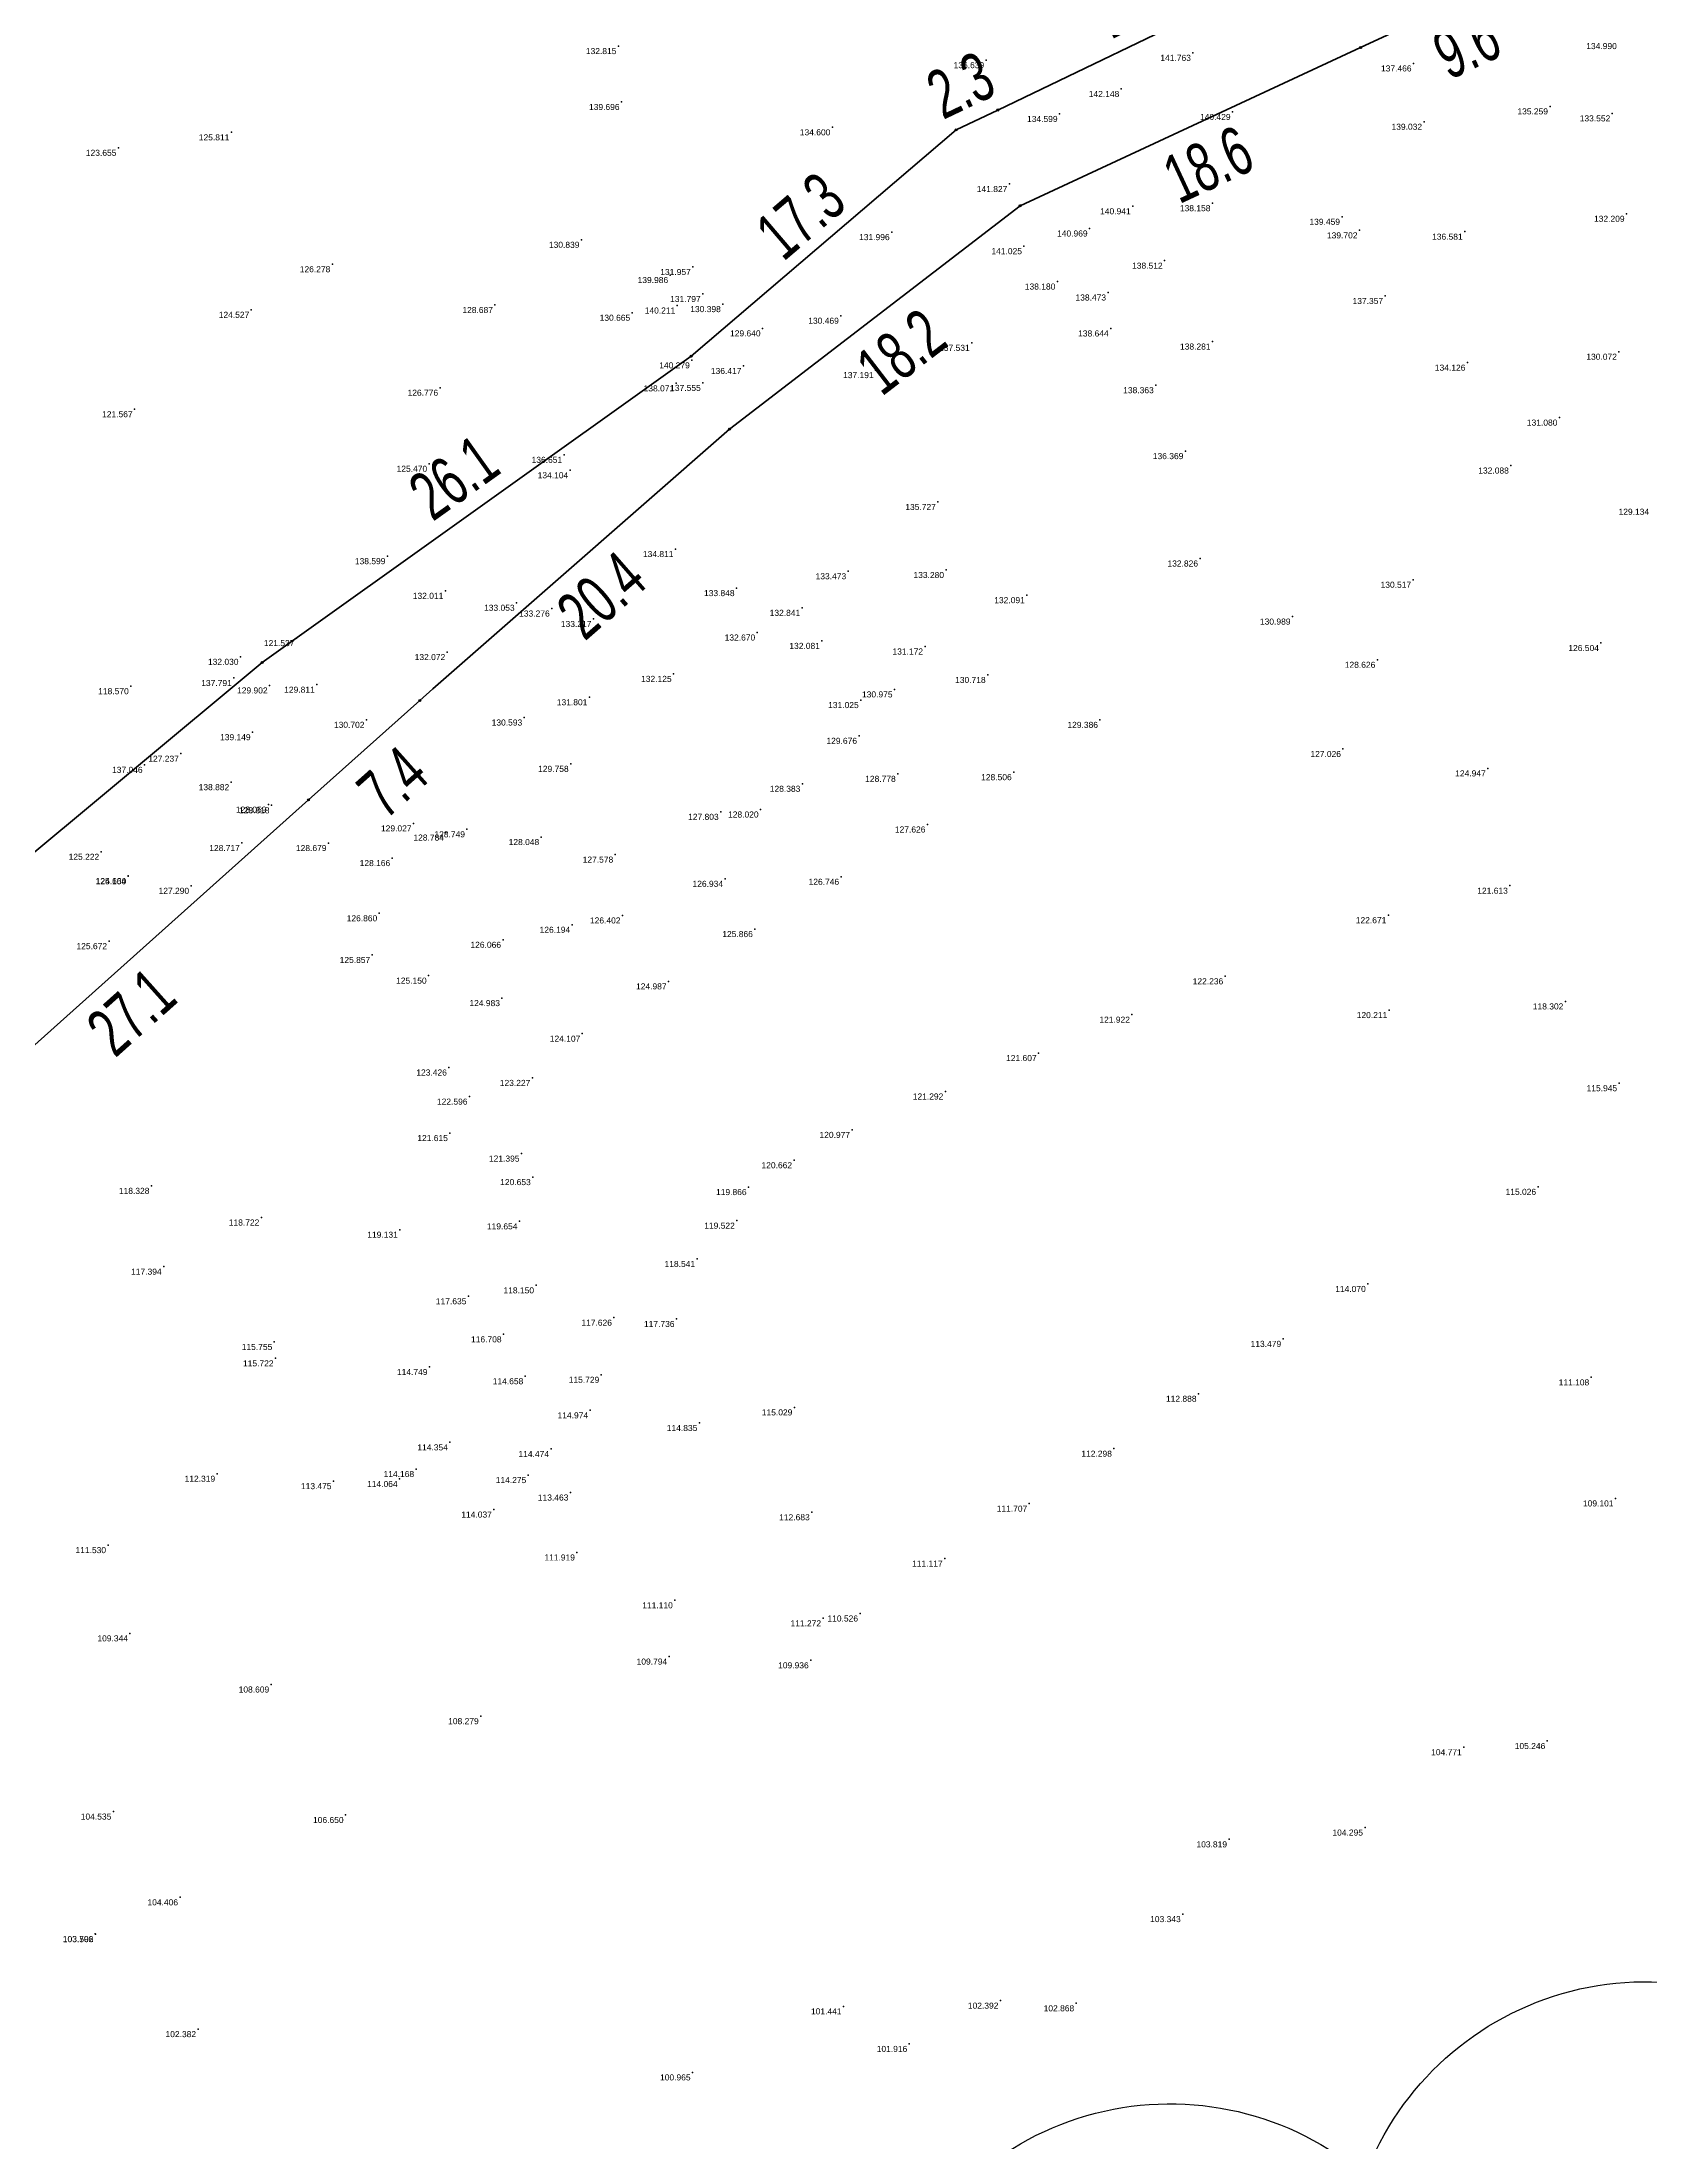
# Model space of a CAD drawing. Header units: millimetres. Extents: x 706139 to 707011, y 753722 to 954403.
# Drawn here: x 706618.8 to 706698.5, y 953883.4 to 953987.5 of the extents above; entities that cross this region are included whole.
import ezdxf
from ezdxf.enums import TextEntityAlignment as Align

# ---------------------------------------------------------------- set-up
doc = ezdxf.new("R2010")
doc.units = ezdxf.units.MM
doc.linetypes.add('SOLID_LINE', pattern=[0])
doc.layers.add('BD', color=1, linetype='Continuous', lineweight=40)
doc.layers.add('BD SYMBOL', color=7, linetype='Continuous', lineweight=30)
doc.layers.add('dim', color=7, linetype='Continuous')
doc.layers.add('Height', color=7, linetype='Continuous')
doc.styles.add('DIM', font='ARIALN.TTF', dxfattribs={"width": 0.8, "height": 2.4})
doc.styles.get("Standard").update_dxf_attribs({"font": 'arial.ttf'})
doc.dimstyles.get("Standard").update_dxf_attribs({"dimtxt": 0.18, "dimasz": 0.18, "dimexe": 0.18, "dimexo": 0.0625, "dimgap": 0.09, "dimtad": 0, "dimtih": 1, "dimtoh": 1, "dimdec": 4, "dimzin": 0, "dimdsep": 46, "dimtxsty": 'Standard', "dimcen": 0.09, "dimadec": 0, "dimazin": 0, "dimtfac": 1, "dimtdec": 4, "dimtofl": 0, "dimtmove": 0, "dimatfit": 3, "dimfxl": 1, "dimtolj": 1, "dimtzin": 0, "dimarcsym": 0})

# ---------------------------------------------------------------- blocks, each defined once
blk = doc.blocks.new('BD')
at = {"linetype": 'ByBlock'}
for p, q in [((-0.04, 0.04), (0.04, -0.04)), ((-0.04, -0.03), (0.04, 0.03))]:
    blk.add_line(p, q, dxfattribs=at)
blk.add_circle((0, 0), 0.05)
blk.add_point((0, 0))
blk = doc.blocks.new('*D110')
at = {"layer": 'Defpoints', "color": 0, "transparency": 16777216}
for p in [(707930.62, 953960.44), (707914.13, 953954.62), (707914.96, 953952.9)]:
    blk.add_point(p, dxfattribs=at)
at = {"layer": 'dim', "color": 0, "transparency": 16777216, "insert": (707921.96, 953958.39), "char_height": 2.4, "attachment_point": 5, "rotation": 25.7045, "style": 'DIM'}
blk.add_mtext('\\A1;17.4', dxfattribs=at)
blk = doc.blocks.new('*D111')
at = {"layer": 'Defpoints', "color": 0, "transparency": 16777216}
for p in [(707912.07, 953953.64), (707914.96, 953952.9), (707912.89, 953951.92)]:
    blk.add_point(p, dxfattribs=at)
at = {"layer": 'dim', "color": 0, "transparency": 16777216, "insert": (707913.11, 953954.13), "char_height": 2.4, "attachment_point": 5, "rotation": 25.4358, "style": 'DIM'}
blk.add_mtext('\\A1;2.3', dxfattribs=at)
blk = doc.blocks.new('*D112')
at = {"layer": 'Defpoints', "color": 0, "transparency": 16777216}
for p in [(707912.89, 953951.92), (707898.62, 953942.05), (707899.76, 953940.71)]:
    blk.add_point(p, dxfattribs=at)
at = {"layer": 'dim', "color": 0, "transparency": 16777216, "insert": (707905.18, 953947.65), "char_height": 2.4, "attachment_point": 5, "rotation": 40.5003, "style": 'DIM'}
blk.add_mtext('\\A1;17.3', dxfattribs=at)
blk = doc.blocks.new('*D113')
at = {"layer": 'Defpoints', "color": 0, "transparency": 16777216}
for p in [(707899.76, 953940.71), (707877.37, 953927.1), (707878.49, 953925.53)]:
    blk.add_point(p, dxfattribs=at)
at = {"layer": 'dim', "color": 0, "transparency": 16777216, "insert": (707888, 953934.69), "char_height": 2.4, "attachment_point": 5, "rotation": 35.5138, "style": 'DIM'}
blk.add_mtext('\\A1;26.1', dxfattribs=at)
blk = doc.blocks.new('*D114')
at = {"layer": 'Defpoints', "color": 0, "transparency": 16777216}
for p in [(707878.49, 953925.53), (707826.37, 953884.79), (707827.67, 953883.24)]:
    blk.add_point(p, dxfattribs=at)
at = {"layer": 'dim', "color": 0, "transparency": 16777216, "insert": (707851.79, 953905.93), "char_height": 2.4, "attachment_point": 5, "rotation": 39.7645, "style": 'DIM'}
blk.add_mtext('\\A1;66.1', dxfattribs=at)
blk = doc.blocks.new('*D455')
at = {"layer": 'Defpoints', "color": 0, "transparency": 16777216}
for p in [(707880.79, 953918.72), (707882.1, 953917.25), (707860.59, 953900.65)]:
    blk.add_point(p, dxfattribs=at)
at = {"layer": 'dim', "color": 0, "transparency": 16777216, "insert": (707872, 953908.22), "char_height": 2.4, "attachment_point": 5, "rotation": 41.8114, "style": 'DIM'}
blk.add_mtext('\\A1;27.1', dxfattribs=at)
blk = doc.blocks.new('*D456')
at = {"layer": 'Defpoints', "color": 0, "transparency": 16777216}
for p in [(707886.3, 953923.64), (707887.7, 953922.07), (707880.79, 953918.72)]:
    blk.add_point(p, dxfattribs=at)
at = {"layer": 'dim', "color": 0, "transparency": 16777216, "insert": (707884.95, 953919.61), "char_height": 2.4, "attachment_point": 5, "rotation": 41.7327, "style": 'DIM'}
blk.add_mtext('\\A1;7.4', dxfattribs=at)
blk = doc.blocks.new('*D457')
at = {"layer": 'Defpoints', "color": 0, "transparency": 16777216}
for p in [(707901.65, 953937.09), (707902.99, 953935.57), (707886.3, 953923.64)]:
    blk.add_point(p, dxfattribs=at)
at = {"layer": 'dim', "color": 0, "transparency": 16777216, "insert": (707895.31, 953928.85), "char_height": 2.4, "attachment_point": 5, "rotation": 41.2248, "style": 'DIM'}
blk.add_mtext('\\A1;20.4', dxfattribs=at)
blk = doc.blocks.new('*D458')
at = {"layer": 'Defpoints', "color": 0, "transparency": 16777216}
for p in [(707916.06, 953948.16), (707917.38, 953946.45), (707901.65, 953937.09)]:
    blk.add_point(p, dxfattribs=at)
at = {"layer": 'dim', "color": 0, "transparency": 16777216, "insert": (707910.17, 953940.92), "char_height": 2.4, "attachment_point": 5, "rotation": 37.5348, "style": 'DIM'}
blk.add_mtext('\\A1;18.2', dxfattribs=at)
blk = doc.blocks.new('*D459')
at = {"layer": 'Defpoints', "color": 0, "transparency": 16777216}
for p in [(707932.93, 953956), (707933.81, 953954.11), (707916.06, 953948.16)]:
    blk.add_point(p, dxfattribs=at)
at = {"layer": 'dim', "color": 0, "transparency": 16777216, "insert": (707925.38, 953950.2), "char_height": 2.4, "attachment_point": 5, "rotation": 24.9155, "style": 'DIM'}
blk.add_mtext('\\A1;18.6', dxfattribs=at)
blk = doc.blocks.new('*D460')
at = {"layer": 'Defpoints', "color": 0, "transparency": 16777216}
for p in [(707941.65, 953960.05), (707942.56, 953958.11), (707932.93, 953956)]:
    blk.add_point(p, dxfattribs=at)
at = {"layer": 'dim', "color": 0, "transparency": 16777216, "insert": (707938.2, 953956.09), "char_height": 2.4, "attachment_point": 5, "rotation": 24.9412, "style": 'DIM'}
blk.add_mtext('\\A1;9.6', dxfattribs=at)
blk = doc.blocks.new('FGHFGH')
at = {"layer": 'BD'}
for p, q in [((707914.9589, 953952.90358), (707930.61774, 953960.4412)), ((707941.65474, 953960.0542), (707932.9348, 953955.99891)), ((707916.06495, 953948.16263), (707932.9348, 953955.99891)), ((707912.88793, 953951.91863), (707914.9589, 953952.90358)), ((707899.76089, 953940.70693), (707912.88793, 953951.91863)), ((707901.65381, 953937.09065), (707916.06495, 953948.16263)), ((707878.49102, 953925.52755), (707899.76089, 953940.70693)), ((707893.03004, 953929.53452), (707901.65381, 953937.09065)), ((707886.95909, 953924.21516), (707893.03004, 953929.53452)), ((707827.66682, 953883.2357), (707878.49102, 953925.52755)), ((707886.30362, 953923.64086), (707886.95909, 953924.21516)), ((707880.78858, 953918.72148), (707886.30362, 953923.64086)), ((707860.58687, 953900.65182), (707880.78858, 953918.72148))]:
    blk.add_line(p, q, dxfattribs=at)
at = {"layer": 'BD SYMBOL'}
for p in [(707932.9348, 953955.99891, 99.302), (707914.9589, 953952.90358, 99.302), (707912.88793, 953951.91863, 99.302), (707916.06495, 953948.16263, 99.302), (707899.76089, 953940.70693, 99.302), (707901.65381, 953937.09065, 99.302), (707878.49102, 953925.52755, 99.302), (707886.30362, 953923.64086, 99.302), (707880.78858, 953918.72148, 99.302)]:
    blk.add_blockref('BD', p, dxfattribs=at)
at = {"layer": 'dim'}
for p1, p2, distance, picture, middle in [((707930.61774, 953960.4412), (707914.9589, 953952.90358), -1.90792, '*D110', (707921.9608, 953958.39151)), ((707932.9348, 953955.99891), (707941.65474, 953960.0542), -2.14104, '*D460', (707938.19762, 953956.08518)), ((707914.9589, 953952.90358), (707912.88793, 953951.91863), -1.90222, '*D111', (707913.10641, 953954.12894)), ((707916.064949, 953948.162629), (707932.934796, 953955.99891), -2.078459, '*D459', (707925.375489, 953950.195753)), ((707912.88793, 953951.91863), (707899.76089, 953940.70693), -1.76062, '*D112', (707905.18097, 953947.65156)), ((707901.65381, 953937.09065), (707916.06495, 953948.16263), -2.15394, '*D458', (707910.17166, 953940.9186)), ((707899.76089, 953940.70693), (707878.49102, 953925.52755), -1.93452, '*D113', (707888.00219, 953934.69189)), ((707886.30362, 953923.64086), (707901.65381, 953937.09065), -2.02114, '*D457', (707895.31068, 953928.8456)), ((707878.49102, 953925.52755), (707827.66682, 953883.2357), -2.02061, '*D114', (707851.78647, 953905.93482)), ((707880.78858, 953918.72148), (707886.30362, 953923.64086), -2.10177, '*D456', (707884.94516, 953919.61271)), ((707860.58687, 953900.65182), (707880.78858, 953918.72148), -1.9702, '*D455', (707872.00122, 953908.21818))]:
    dim = blk.add_aligned_dim(p1=p1, p2=p2, distance=distance, dimstyle='Standard', dxfattribs=at)
    dim.commit()
    dim.dimension.update_dxf_attribs({"geometry": picture, "text_midpoint": middle})

msp = doc.modelspace()

# ---------------------------------------------------------------- linework, layer by layer
msp.add_lwpolyline([(706630.1639, 953788.8999, -0.52056705), (706635.8233, 953812.5596, -0.52056705), (706641.4827, 953836.2194, -0.52056705), (706647.1421, 953859.8792, -0.52056705), (706660.7724, 953875.6988, -0.52056705), (706684.3353, 953881.7488, -0.52056705), (706707.8983, 953887.7987, -0.52056705), (706710.5239, 953865.4405, -0.52056705), (706711.72, 953841.1427, -0.52056705), (706712.9161, 953816.8449, -0.52056705), (706699.8036, 953803.5815, -0.52056705), (706675.9997, 953798.5631, -0.52056705), (706652.1957, 953793.5447, -0.52056705)], format="xyb", close=True)
at = {"color": 0, "linetype": 'SOLID_LINE'}
for p in [(706647.3312, 953987.2894, 132.8148), (706647.3312, 953987.2894, 132.8148), (706647.3312, 953987.2894, 132.8148), (706665.5569, 953986.5916, 136.6386), (706665.5569, 953986.5916, 136.6386), (706665.5569, 953986.5916, 136.6386), (706675.803, 953986.955, 141.763), (706686.7386, 953986.43, 137.4661), (706686.739, 953986.43, 137.466), (706672.254, 953985.164, 142.148), (706647.4864, 953984.5196, 139.6959), (706647.4864, 953984.5196, 139.6959), (706647.4864, 953984.5196, 139.6959), (706693.5, 953984.301, 135.259), (706657.9338, 953983.2667, 134.6004), (706657.9338, 953983.2667, 134.6004), (706657.9338, 953983.2667, 134.6004), (706669.1959, 953983.9268, 134.5988), (706669.1959, 953983.9268, 134.5988), (706669.1959, 953983.9268, 134.5988), (706677.77, 953984.025, 140.429), (706687.26, 953983.54, 139.032), (706696.587, 953983.954, 133.552), (706622.5498, 953982.2483, 123.6551), (706622.5498, 953982.2483, 123.6551), (706622.5498, 953982.2483, 123.6551), (706628.1486, 953983.0151, 125.8106), (706628.1486, 953983.0151, 125.8106), (706628.1486, 953983.0151, 125.8106), (706666.706, 953980.454, 141.827), (706672.819, 953979.353, 140.941), (706676.771, 953979.505, 138.158), (706697.296, 953978.98, 132.209), (706660.8721, 953978.0703, 131.9959), (706660.8721, 953978.0703, 131.9959), (706660.8721, 953978.0703, 131.9959), (706670.684, 953978.251, 140.969), (706683.192, 953978.831, 139.459), (706684.0592, 953978.1573, 139.7018), (706689.271, 953978.091, 136.581), (706645.4988, 953977.6887, 130.8393), (706645.4988, 953977.6887, 130.8393), (706645.4988, 953977.6887, 130.8393), (706667.43, 953977.375, 141.025), (706633.1513, 953976.4798, 126.2776), (706633.1513, 953976.4798, 126.2776), (706633.1513, 953976.4798, 126.2776), (706649.8944, 953975.9431, 139.986), (706649.8944, 953975.9431, 139.986), (706649.8944, 953975.9431, 139.986), (706651.018, 953976.3438, 131.9567), (706651.018, 953976.3438, 131.9567), (706651.018, 953976.3438, 131.9567), (706674.401, 953976.655, 138.512), (706651.5069, 953975.0055, 131.7974), (706651.5069, 953975.0055, 131.7974), (706651.5069, 953975.0055, 131.7974), (706669.0848, 953975.6221, 138.1798), (706671.597, 953975.079, 138.473), (706685.328, 953974.905, 137.357), (706629.1357, 953974.2206, 124.5265), (706629.1357, 953974.2206, 124.5265), (706629.1357, 953974.2206, 124.5265), (706641.2115, 953974.4584, 128.6868), (706641.2115, 953974.4584, 128.6868), (706641.2115, 953974.4584, 128.6868), (706648.0137, 953974.075, 130.6654), (706648.0137, 953974.075, 130.6654), (706648.0137, 953974.075, 130.6654), (706650.2485, 953974.4355, 140.2114), (706650.2485, 953974.4355, 140.2114), (706650.2485, 953974.4355, 140.2114), (706652.5044, 953974.5033, 130.3981), (706652.5044, 953974.5033, 130.3981), (706652.5044, 953974.5033, 130.3981), (706658.3535, 953973.9264, 130.4691), (706658.3535, 953973.9264, 130.4691), (706658.3535, 953973.9264, 130.4691), (706654.4759, 953973.3007, 129.6403), (706654.4759, 953973.3007, 129.6403), (706654.4759, 953973.3007, 129.6403), (706671.727, 953973.297, 138.644), (706676.777, 953972.648, 138.281), (706650.9666, 953971.7154, 140.2793), (706650.9666, 953971.7154, 140.2793), (706650.9666, 953971.7154, 140.2793), (706664.839, 953972.585, 137.531), (706696.916, 953972.144, 130.072), (706650.1931, 953970.5756, 138.071), (706650.1931, 953970.5756, 138.071), (706650.1931, 953970.5756, 138.071), (706651.5092, 953970.6003, 137.5547), (706651.5092, 953970.6003, 137.5547), (706651.5092, 953970.6003, 137.5547), (706653.5273, 953971.4392, 136.4175), (706660.0782, 953971.2327, 137.1914), (706689.407, 953971.602, 134.126), (706638.4936, 953970.3603, 126.7759), (706638.4936, 953970.3603, 126.7759), (706638.4936, 953970.3603, 126.7759), (706673.961, 953970.486, 138.363), (706623.3525, 953969.2947, 121.5672), (706623.3525, 953969.2947, 121.5672), (706623.3525, 953969.2947, 121.5672), (706693.967, 953968.88, 131.08), (706637.9503, 953966.5912, 125.4704), (706637.9503, 953966.5912, 125.4704), (706637.9503, 953966.5912, 125.4704), (706644.6423, 953967.0344, 136.6509), (706644.6423, 953967.0344, 136.6509), (706644.6423, 953967.0344, 136.6509), (706675.429, 953967.219, 136.369), (706691.559, 953966.504, 132.088), (706644.942, 953966.27, 134.104), (706663.1626, 953964.6973, 135.7271), (706650.1584, 953962.3661, 134.8106), (706635.8823, 953962.0138, 138.5986), (706658.7176, 953961.2669, 133.4733), (706663.5678, 953961.3271, 133.28), (706676.156, 953961.897, 132.826), (706638.7532, 953960.296, 132.0114), (706653.1863, 953960.4309, 133.8483), (706686.718, 953960.844, 130.517), (706642.2861, 953959.703, 133.0533), (706644.0242, 953959.4186, 133.2758), (706644.0242, 953959.4186, 133.2758), (706644.0242, 953959.4186, 133.2758), (706656.4404, 953959.4531, 132.8412), (706667.5706, 953960.0816, 132.0909), (706646.0925, 953958.9024, 133.2165), (706654.209, 953958.2299, 132.6702), (706680.739, 953959.02, 130.989), (706631.3721, 953957.953, 121.5369), (706631.3721, 953957.953, 121.5369), (706631.3721, 953957.953, 121.5369), (706638.8465, 953957.2613, 132.0723), (706657.4155, 953957.8159, 132.0812), (706662.5265, 953957.5381, 131.1724), (706696.024, 953957.709, 126.504), (706628.6019, 953957.026, 132.0304), (706628.6019, 953957.026, 132.0304), (706628.6019, 953957.026, 132.0304), (706650.0672, 953956.1806, 132.1248), (706665.6303, 953956.1273, 130.7179), (706684.943, 953956.878, 128.626), (706623.1613, 953955.5707, 118.5699), (706623.1613, 953955.5707, 118.5699), (706623.1613, 953955.5707, 118.5699), (706628.2679, 953955.9743, 137.7907), (706630.0435, 953955.6076, 129.9015), (706630.0435, 953955.6076, 129.9015), (706630.0435, 953955.6076, 129.9015), (706632.3794, 953955.6437, 129.8106), (706645.8911, 953955.0241, 131.8014), (706661.0167, 953955.4113, 130.9746), (706642.6621, 953954.0185, 130.5932), (706659.338, 953954.8822, 131.0249), (706629.2016, 953953.2916, 139.1494), (706634.8439, 953953.9032, 130.7018), (706659.2547, 953953.1112, 129.6762), (706671.197, 953953.901, 129.386), (706625.6458, 953952.2247, 127.2374), (706683.24, 953952.459, 127.026), (706623.8483, 953951.6723, 137.046), (706628.1408, 953950.8145, 138.8818), (706644.9642, 953951.7226, 129.7582), (706661.1736, 953951.2272, 128.7778), (706666.921, 953951.31, 128.506), (706690.415, 953951.497, 124.947), (706656.4466, 953950.7339, 128.3827), (706629.9845, 953949.7036, 128.0594), (706629.9845, 953949.7036, 128.0594), (706629.9845, 953949.7036, 128.0594), (706630.1391, 953949.6654, 128.818), (706637.1768, 953948.7722, 129.0269), (706652.3977, 953949.3441, 127.8034), (706654.3779, 953949.4607, 128.0204), (706662.645, 953948.718, 127.626), (706628.6667, 953947.7996, 128.7167), (706632.9621, 953947.7978, 128.6785), (706638.7841, 953948.3177, 128.7836), (706639.8247, 953948.4785, 128.749), (706643.5048, 953948.0947, 128.048), (706621.6964, 953947.3645, 125.222), (706636.1211, 953947.0525, 128.1657), (706647.1732, 953947.2252, 127.5782), (706623.0351, 953946.1628, 124.6039), (706623.038, 953946.151, 125.15), (706626.1528, 953945.678, 127.2896), (706652.6169, 953946.0252, 126.9335), (706658.369, 953946.126, 126.746), (706691.51, 953945.684, 121.613), (706635.4778, 953944.3181, 126.8601), (706645.0385, 953943.7475, 126.1943), (706647.5332, 953944.2103, 126.4016), (706654.093, 953943.535, 125.866), (706685.488, 953944.223, 122.671), (706622.0859, 953942.9369, 125.6716), (706641.612, 953943.0026, 126.0656), (706635.1298, 953942.2519, 125.8566), (706637.9249, 953941.2293, 125.1505), (706649.817, 953940.943, 124.987), (706677.405, 953941.196, 122.236), (706641.559, 953940.1141, 124.9826), (706685.535, 953939.521, 120.211), (706694.262, 953939.95, 118.302), (706645.541, 953938.352, 124.107), (706672.781, 953939.293, 121.922), (706668.157, 953937.39, 121.607), (706638.9285, 953936.6756, 123.4262), (706639.95, 953935.233, 122.5963), (706643.0652, 953936.1599, 123.2268), (706663.533, 953935.487, 121.292), (706696.927, 953935.898, 115.945), (706638.977, 953933.4256, 121.6153), (706658.91, 953933.584, 120.977), (706642.5276, 953932.4101, 121.3949), (706656.0359, 953932.0809, 120.6623), (706643.0846, 953931.2444, 120.6527), (706624.187, 953930.8104, 118.3283), (706653.7823, 953930.75, 119.8662), (706692.912, 953930.762, 115.026), (706629.6339, 953929.2427, 118.7219), (706642.4266, 953929.0515, 119.6541), (706653.1972, 953929.0865, 119.5218), (706636.4981, 953928.6365, 119.1312), (706651.2299, 953927.1892, 118.5412), (706624.793, 953926.8065, 117.3942), (706643.249, 953925.8796, 118.1502), (706684.47, 953925.951, 114.07), (706639.8961, 953925.3392, 117.6349), (706647.109, 953924.2778, 117.6263), (706650.2104, 953924.2149, 117.7357), (706630.2757, 953923.0781, 115.7548), (706641.6389, 953923.4525, 116.708), (706680.276, 953923.229, 113.479), (706630.3375, 953922.2624, 115.7215), (706637.9677, 953921.8329, 114.7488), (706642.7155, 953921.378, 114.6576), (706646.4808, 953921.4499, 115.7294), (706695.544, 953921.321, 111.108), (706645.927, 953919.6853, 114.974), (706656.0508, 953919.8326, 115.0291), (706676.082, 953920.508, 112.888), (706651.3426, 953919.0595, 114.8353), (706638.9782, 953918.0996, 114.3542), (706643.991, 953917.7724, 114.4743), (706671.887, 953917.786, 112.298), (706627.444, 953916.5462, 112.3192), (706637.3044, 953916.7781, 114.1684), (706642.8637, 953916.4797, 114.2745), (706633.2108, 953916.1793, 113.4748), (706636.4869, 953916.2848, 114.0641), (706644.9506, 953915.6145, 113.4626), (706641.1572, 953914.7713, 114.037), (706656.9119, 953914.6366, 112.6825), (706667.693, 953915.064, 111.707), (706696.747, 953915.322, 109.101), (706622.0371, 953913.0086, 111.5299), (706645.2747, 953912.6442, 111.9191), (706663.499, 953912.343, 111.117), (706650.1254, 953910.2741, 111.1101), (706657.4741, 953909.3817, 111.272), (706659.305, 953909.621, 110.526), (706623.1227, 953908.6346, 109.3438), (706649.846, 953907.4858, 109.7938), (706656.8602, 953907.2991, 109.9358), (706630.1231, 953906.1016, 108.609), (706640.5056, 953904.5322, 108.2787), (706689.223, 953902.995, 104.771), (706693.366, 953903.3, 105.246), (706622.2978, 953899.8049, 104.5354), (706633.809, 953899.6359, 106.6497), (706684.331, 953899.013, 104.295), (706677.593, 953898.428, 103.819), (706625.6037, 953895.5552, 104.4056), (706675.297, 953894.725, 103.343), (706621.4048, 953893.737, 103.7917), (706621.4104, 953893.7303, 103.5058), (706658.487, 953890.151, 101.441), (706666.263, 953890.437, 102.392), (706670.019, 953890.305, 102.868), (706626.4977, 953889.025, 102.382), (706661.746, 953888.293, 101.916), (706651.007, 953886.88, 100.965)]:
    msp.add_point(p, dxfattribs=at)

# ---------------------------------------------------------------- block references
msp.add_blockref('FGHFGH', (-1248.8207, 31.2158))

# ---------------------------------------------------------------- texts
at = {"layer": 'Height', "color": 4, "linetype": 'SOLID_LINE'}
for s, p in [('134.990', (706696.811, 953987.437, 134.99)), ('132.815', (706647.2312, 953987.1894, 132.8148)), ('132.815', (706647.2312, 953987.1894, 132.8148)), ('132.815', (706647.2312, 953987.1894, 132.8148)), ('136.639', (706665.4569, 953986.4916, 136.6386)), ('136.639', (706665.4569, 953986.4916, 136.6386)), ('136.639', (706665.4569, 953986.4916, 136.6386)), ('141.763', (706675.703, 953986.855, 141.763)), ('137.466', (706686.6386, 953986.33, 137.4661)), ('137.466', (706686.639, 953986.33, 137.466)), ('139.696', (706647.3864, 953984.4196, 139.6959)), ('139.696', (706647.3864, 953984.4196, 139.6959)), ('139.696', (706647.3864, 953984.4196, 139.6959)), ('142.148', (706672.154, 953985.064, 142.148)), ('135.259', (706693.4, 953984.201, 135.259)), ('134.600', (706657.8338, 953983.1667, 134.6004)), ('134.600', (706657.8338, 953983.1667, 134.6004)), ('134.600', (706657.8338, 953983.1667, 134.6004)), ('134.599', (706669.0959, 953983.8268, 134.5988)), ('134.599', (706669.0959, 953983.8268, 134.5988)), ('134.599', (706669.0959, 953983.8268, 134.5988)), ('140.429', (706677.67, 953983.925, 140.429)), ('139.032', (706687.16, 953983.44, 139.032)), ('133.552', (706696.487, 953983.854, 133.552)), ('123.655', (706622.4498, 953982.1483, 123.6551)), ('123.655', (706622.4498, 953982.1483, 123.6551)), ('123.655', (706622.4498, 953982.1483, 123.6551)), ('125.811', (706628.0486, 953982.9151, 125.8106)), ('125.811', (706628.0486, 953982.9151, 125.8106)), ('125.811', (706628.0486, 953982.9151, 125.8106)), ('141.827', (706666.606, 953980.354, 141.827)), ('140.941', (706672.719, 953979.253, 140.941)), ('138.158', (706676.671, 953979.405, 138.158)), ('131.996', (706660.7721, 953977.9703, 131.9959)), ('131.996', (706660.7721, 953977.9703, 131.9959)), ('131.996', (706660.7721, 953977.9703, 131.9959)), ('140.969', (706670.584, 953978.151, 140.969)), ('139.459', (706683.092, 953978.731, 139.459)), ('139.702', (706683.9592, 953978.0573, 139.7018)), ('136.581', (706689.171, 953977.991, 136.581)), ('132.209', (706697.196, 953978.88, 132.209)), ('130.839', (706645.3988, 953977.5887, 130.8393)), ('130.839', (706645.3988, 953977.5887, 130.8393)), ('130.839', (706645.3988, 953977.5887, 130.8393)), ('141.025', (706667.33, 953977.275, 141.025)), ('126.278', (706633.0513, 953976.3798, 126.2776)), ('126.278', (706633.0513, 953976.3798, 126.2776)), ('126.278', (706633.0513, 953976.3798, 126.2776)), ('139.986', (706649.7944, 953975.8431, 139.986)), ('139.986', (706649.7944, 953975.8431, 139.986)), ('139.986', (706649.7944, 953975.8431, 139.986)), ('131.957', (706650.918, 953976.2438, 131.9567)), ('131.957', (706650.918, 953976.2438, 131.9567)), ('131.957', (706650.918, 953976.2438, 131.9567)), ('138.512', (706674.301, 953976.555, 138.512)), ('131.797', (706651.4069, 953974.9055, 131.7974)), ('131.797', (706651.4069, 953974.9055, 131.7974)), ('131.797', (706651.4069, 953974.9055, 131.7974)), ('138.180', (706668.9848, 953975.5221, 138.1798)), ('138.473', (706671.497, 953974.979, 138.473)), ('137.357', (706685.228, 953974.805, 137.357)), ('124.527', (706629.0357, 953974.1206, 124.5265)), ('124.527', (706629.0357, 953974.1206, 124.5265)), ('124.527', (706629.0357, 953974.1206, 124.5265)), ('128.687', (706641.1115, 953974.3584, 128.6868)), ('128.687', (706641.1115, 953974.3584, 128.6868)), ('128.687', (706641.1115, 953974.3584, 128.6868)), ('130.665', (706647.9137, 953973.975, 130.6654)), ('130.665', (706647.9137, 953973.975, 130.6654)), ('130.665', (706647.9137, 953973.975, 130.6654)), ('140.211', (706650.1485, 953974.3355, 140.2114)), ('140.211', (706650.1485, 953974.3355, 140.2114)), ('140.211', (706650.1485, 953974.3355, 140.2114)), ('130.398', (706652.4044, 953974.4033, 130.3981)), ('130.398', (706652.4044, 953974.4033, 130.3981)), ('130.398', (706652.4044, 953974.4033, 130.3981)), ('130.469', (706658.2535, 953973.8264, 130.4691)), ('130.469', (706658.2535, 953973.8264, 130.4691)), ('130.469', (706658.2535, 953973.8264, 130.4691)), ('129.640', (706654.3759, 953973.2007, 129.6403)), ('129.640', (706654.3759, 953973.2007, 129.6403)), ('129.640', (706654.3759, 953973.2007, 129.6403)), ('138.644', (706671.627, 953973.197, 138.644)), ('140.279', (706650.8666, 953971.6154, 140.2793)), ('140.279', (706650.8666, 953971.6154, 140.2793)), ('140.279', (706650.8666, 953971.6154, 140.2793)), ('137.531', (706664.739, 953972.485, 137.531)), ('138.281', (706676.677, 953972.548, 138.281)), ('130.072', (706696.816, 953972.044, 130.072)), ('136.417', (706653.4273, 953971.3392, 136.4175)), ('137.191', (706659.9782, 953971.1327, 137.1914)), ('134.126', (706689.307, 953971.502, 134.126)), ('126.776', (706638.3936, 953970.2603, 126.7759)), ('126.776', (706638.3936, 953970.2603, 126.7759)), ('126.776', (706638.3936, 953970.2603, 126.7759)), ('138.071', (706650.0931, 953970.4756, 138.071)), ('138.071', (706650.0931, 953970.4756, 138.071)), ('138.071', (706650.0931, 953970.4756, 138.071)), ('137.555', (706651.4092, 953970.5003, 137.5547)), ('137.555', (706651.4092, 953970.5003, 137.5547)), ('137.555', (706651.4092, 953970.5003, 137.5547)), ('138.363', (706673.861, 953970.386, 138.363)), ('121.567', (706623.2525, 953969.1947, 121.5672)), ('121.567', (706623.2525, 953969.1947, 121.5672)), ('121.567', (706623.2525, 953969.1947, 121.5672)), ('131.080', (706693.867, 953968.78, 131.08)), ('125.470', (706637.8503, 953966.4912, 125.4704)), ('125.470', (706637.8503, 953966.4912, 125.4704)), ('125.470', (706637.8503, 953966.4912, 125.4704)), ('136.651', (706644.5423, 953966.9344, 136.6509)), ('136.651', (706644.5423, 953966.9344, 136.6509)), ('136.651', (706644.5423, 953966.9344, 136.6509)), ('136.369', (706675.329, 953967.119, 136.369)), ('132.088', (706691.459, 953966.404, 132.088)), ('134.104', (706644.842, 953966.17, 134.104)), ('135.727', (706663.0626, 953964.5973, 135.7271)), ('129.134', (706698.412, 953964.362, 129.134)), ('134.811', (706650.0584, 953962.2661, 134.8106)), ('138.599', (706635.7823, 953961.9138, 138.5986)), ('133.280', (706663.4678, 953961.2271, 133.28)), ('132.826', (706676.056, 953961.797, 132.826)), ('132.011', (706638.6532, 953960.196, 132.0114)), ('133.848', (706653.0863, 953960.3309, 133.8483)), ('133.473', (706658.6176, 953961.1669, 133.4733)), ('130.517', (706686.618, 953960.744, 130.517)), ('133.053', (706642.1861, 953959.603, 133.0533)), ('133.276', (706643.9242, 953959.3186, 133.2758)), ('133.276', (706643.9242, 953959.3186, 133.2758)), ('133.276', (706643.9242, 953959.3186, 133.2758)), ('132.841', (706656.3404, 953959.3531, 132.8412)), ('132.091', (706667.4706, 953959.9816, 132.0909)), ('133.217', (706645.9925, 953958.8024, 133.2165)), ('132.670', (706654.109, 953958.1299, 132.6702)), ('130.989', (706680.639, 953958.92, 130.989)), ('121.537', (706631.2721, 953957.853, 121.5369)), ('121.537', (706631.2721, 953957.853, 121.5369)), ('121.537', (706631.2721, 953957.853, 121.5369)), ('132.072', (706638.7465, 953957.1613, 132.0723)), ('132.081', (706657.3155, 953957.7159, 132.0812)), ('131.172', (706662.4265, 953957.4381, 131.1724)), ('126.504', (706695.924, 953957.609, 126.504)), ('132.030', (706628.5019, 953956.926, 132.0304)), ('132.030', (706628.5019, 953956.926, 132.0304)), ('132.030', (706628.5019, 953956.926, 132.0304)), ('132.125', (706649.9672, 953956.0806, 132.1248)), ('130.718', (706665.5303, 953956.0273, 130.7179)), ('128.626', (706684.843, 953956.778, 128.626)), ('118.570', (706623.0613, 953955.4707, 118.5699)), ('118.570', (706623.0613, 953955.4707, 118.5699)), ('118.570', (706623.0613, 953955.4707, 118.5699)), ('137.791', (706628.1679, 953955.8743, 137.7907)), ('129.902', (706629.9435, 953955.5076, 129.9015)), ('129.902', (706629.9435, 953955.5076, 129.9015)), ('129.902', (706629.9435, 953955.5076, 129.9015)), ('129.811', (706632.2794, 953955.5437, 129.8106)), ('130.975', (706660.9167, 953955.3113, 130.9746)), ('130.593', (706642.5621, 953953.9185, 130.5932)), ('131.801', (706645.7911, 953954.9241, 131.8014)), ('131.025', (706659.238, 953954.7822, 131.0249)), ('139.149', (706629.1016, 953953.1916, 139.1494)), ('130.702', (706634.7439, 953953.8032, 130.7018)), ('129.676', (706659.1547, 953953.0112, 129.6762)), ('129.386', (706671.097, 953953.801, 129.386)), ('127.237', (706625.5458, 953952.1247, 127.2374)), ('127.026', (706683.14, 953952.359, 127.026)), ('137.046', (706623.7483, 953951.5723, 137.046)), ('129.758', (706644.8642, 953951.6226, 129.7582)), ('128.778', (706661.0736, 953951.1272, 128.7778)), ('128.506', (706666.821, 953951.21, 128.506)), ('124.947', (706690.315, 953951.397, 124.947)), ('138.882', (706628.0408, 953950.7145, 138.8818)), ('128.383', (706656.3466, 953950.6339, 128.3827)), ('128.059', (706629.8845, 953949.6036, 128.0594)), ('128.059', (706629.8845, 953949.6036, 128.0594)), ('128.059', (706629.8845, 953949.6036, 128.0594)), ('128.818', (706630.0391, 953949.5654, 128.818)), ('127.803', (706652.2977, 953949.2441, 127.8034)), ('128.020', (706654.2779, 953949.3607, 128.0204)), ('128.717', (706628.5667, 953947.6996, 128.7167)), ('128.679', (706632.8621, 953947.6978, 128.6785)), ('129.027', (706637.0768, 953948.6722, 129.0269)), ('128.784', (706638.6841, 953948.2177, 128.7836)), ('128.749', (706639.7247, 953948.3785, 128.749)), ('128.048', (706643.4048, 953947.9947, 128.048)), ('127.626', (706662.545, 953948.618, 127.626)), ('125.222', (706621.5964, 953947.2645, 125.222)), ('128.166', (706636.0211, 953946.9525, 128.1657)), ('127.578', (706647.0732, 953947.1252, 127.5782)), ('124.604', (706622.9351, 953946.0628, 124.6039)), ('125.150', (706622.938, 953946.051, 125.15)), ('126.934', (706652.5169, 953945.9252, 126.9335)), ('126.746', (706658.269, 953946.026, 126.746)), ('127.290', (706626.0528, 953945.578, 127.2896)), ('121.613', (706691.41, 953945.584, 121.613)), ('126.860', (706635.3778, 953944.2181, 126.8601)), ('126.194', (706644.9385, 953943.6475, 126.1943)), ('126.402', (706647.4332, 953944.1103, 126.4016)), ('122.671', (706685.388, 953944.123, 122.671)), ('125.672', (706621.9859, 953942.8369, 125.6716)), ('126.066', (706641.512, 953942.9026, 126.0656)), ('125.866', (706653.993, 953943.435, 125.866)), ('125.857', (706635.0298, 953942.1519, 125.8566)), ('125.150', (706637.8249, 953941.1293, 125.1505)), ('124.987', (706649.717, 953940.843, 124.987)), ('122.236', (706677.305, 953941.096, 122.236)), ('124.983', (706641.459, 953940.0141, 124.9826)), ('120.211', (706685.435, 953939.421, 120.211)), ('118.302', (706694.162, 953939.85, 118.302)), ('121.922', (706672.681, 953939.193, 121.922)), ('124.107', (706645.441, 953938.252, 124.107)), ('121.607', (706668.057, 953937.29, 121.607)), ('123.426', (706638.8285, 953936.5756, 123.4262)), ('123.227', (706642.9652, 953936.0599, 123.2268)), ('121.292', (706663.433, 953935.387, 121.292)), ('115.945', (706696.827, 953935.798, 115.945)), ('122.596', (706639.85, 953935.133, 122.5963)), ('121.615', (706638.877, 953933.3256, 121.6153)), ('120.977', (706658.81, 953933.484, 120.977)), ('121.395', (706642.4276, 953932.3101, 121.3949)), ('120.653', (706642.9846, 953931.1444, 120.6527)), ('120.662', (706655.9359, 953931.9809, 120.6623)), ('118.328', (706624.087, 953930.7104, 118.3283)), ('119.866', (706653.6823, 953930.65, 119.8662)), ('115.026', (706692.812, 953930.662, 115.026)), ('118.722', (706629.5339, 953929.1427, 118.7219)), ('119.654', (706642.3266, 953928.9515, 119.6541)), ('119.522', (706653.0972, 953928.9865, 119.5218)), ('119.131', (706636.3981, 953928.5365, 119.1312)), ('118.541', (706651.1299, 953927.0892, 118.5412)), ('117.394', (706624.693, 953926.7065, 117.3942)), ('114.070', (706684.37, 953925.851, 114.07)), ('117.635', (706639.7961, 953925.2392, 117.6349)), ('118.150', (706643.149, 953925.7796, 118.1502)), ('117.626', (706647.009, 953924.1778, 117.6263)), ('117.736', (706650.1104, 953924.1149, 117.7357)), ('115.755', (706630.1757, 953922.9781, 115.7548)), ('116.708', (706641.5389, 953923.3525, 116.708)), ('113.479', (706680.176, 953923.129, 113.479)), ('115.722', (706630.2375, 953922.1624, 115.7215)), ('114.749', (706637.8677, 953921.7329, 114.7488)), ('114.658', (706642.6155, 953921.278, 114.6576)), ('115.729', (706646.3808, 953921.3499, 115.7294)), ('111.108', (706695.444, 953921.221, 111.108)), ('114.974', (706645.827, 953919.5853, 114.974)), ('115.029', (706655.9508, 953919.7326, 115.0291)), ('112.888', (706675.982, 953920.408, 112.888)), ('114.835', (706651.2426, 953918.9595, 114.8353)), ('114.354', (706638.8782, 953917.9996, 114.3542)), ('114.474', (706643.891, 953917.6724, 114.4743)), ('112.298', (706671.787, 953917.686, 112.298)), ('114.168', (706637.2044, 953916.6781, 114.1684)), ('112.319', (706627.344, 953916.4462, 112.3192)), ('113.475', (706633.1108, 953916.0793, 113.4748)), ('114.064', (706636.3869, 953916.1848, 114.0641)), ('114.275', (706642.7637, 953916.3797, 114.2745)), ('113.463', (706644.8506, 953915.5145, 113.4626)), ('114.037', (706641.0572, 953914.6713, 114.037)), ('112.683', (706656.8119, 953914.5366, 112.6825)), ('111.707', (706667.593, 953914.964, 111.707)), ('109.101', (706696.647, 953915.222, 109.101)), ('111.530', (706621.9371, 953912.9086, 111.5299)), ('111.919', (706645.1747, 953912.5442, 111.9191)), ('111.117', (706663.399, 953912.243, 111.117)), ('111.110', (706650.0254, 953910.1741, 111.1101)), ('111.272', (706657.3741, 953909.2817, 111.272)), ('110.526', (706659.205, 953909.521, 110.526)), ('109.344', (706623.0227, 953908.5346, 109.3438)), ('109.794', (706649.746, 953907.3858, 109.7938)), ('109.936', (706656.7602, 953907.1991, 109.9358)), ('108.609', (706630.0231, 953906.0016, 108.609)), ('108.279', (706640.4056, 953904.4322, 108.2787)), ('105.246', (706693.266, 953903.2, 105.246)), ('104.771', (706689.123, 953902.895, 104.771)), ('104.535', (706622.1978, 953899.7049, 104.5354)), ('106.650', (706633.709, 953899.5359, 106.6497)), ('104.295', (706684.231, 953898.913, 104.295)), ('103.819', (706677.493, 953898.328, 103.819)), ('104.406', (706625.5037, 953895.4552, 104.4056)), ('103.343', (706675.197, 953894.625, 103.343)), ('103.792', (706621.3048, 953893.637, 103.7917)), ('103.506', (706621.3104, 953893.6303, 103.5058)), ('101.441', (706658.387, 953890.051, 101.441)), ('102.392', (706666.163, 953890.337, 102.392)), ('102.868', (706669.919, 953890.205, 102.868)), ('102.382', (706626.3977, 953888.925, 102.382)), ('101.916', (706661.646, 953888.193, 101.916)), ('100.965', (706650.907, 953886.78, 100.965))]:
    msp.add_text(s, height=0.3, dxfattribs=at).set_placement(p, align=Align.TOP_RIGHT)

doc.saveas('drawing.dxf')
